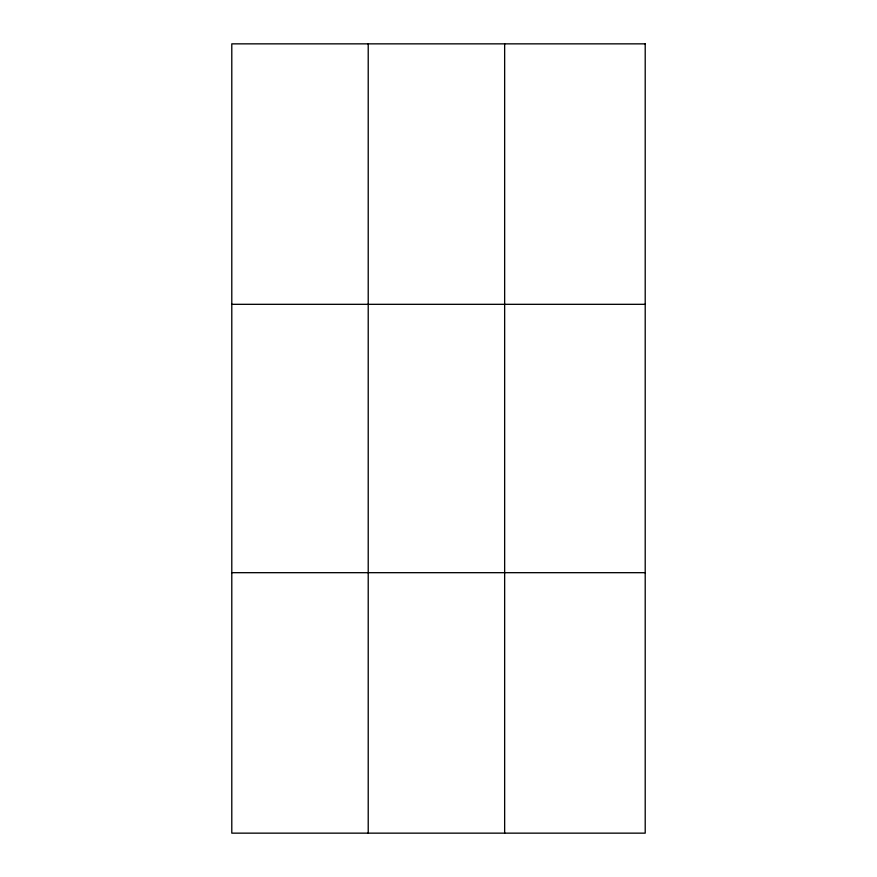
<?xml version="1.0" encoding="UTF-8"?>
<svg xmlns="http://www.w3.org/2000/svg" width="877" height="877" viewBox="0 0 877 877"><rect width="100%" height="100%" fill="white"/><g stroke="black" fill="none" stroke-linecap="round" stroke-linejoin="round"><path stroke-width="1.32" d="M368.219 833.15L368.219 43.85M504.648 833.15L504.648 43.85M231.791 304.319L645.209 304.319M231.791 572.681L645.209 572.681M645.209 43.85L645.209 833.15L231.791 833.15L231.791 43.85L645.209 43.85"/></g></svg>
